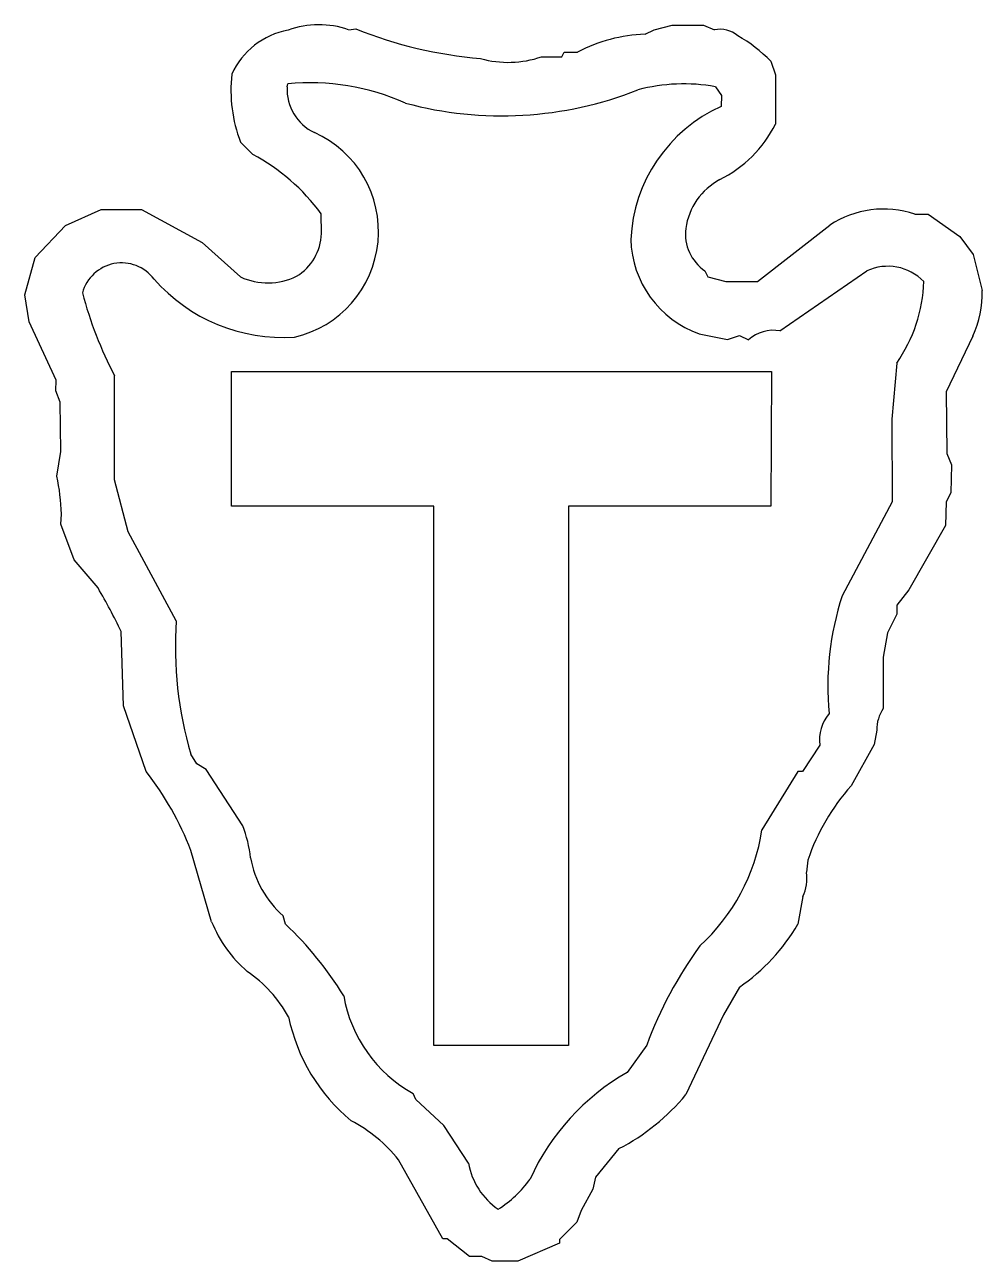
# Model space of a CAD drawing. Extents: x 0.198 to 0.908, y 0.185 to 1.102.
import ezdxf

# ---------------------------------------------------------------- set-up
doc = ezdxf.new("R2010")
doc.units = 0
doc.layers.add('Layer 3', color=7, linetype='CONTINUOUS')

msp = doc.modelspace()

# ---------------------------------------------------------------- linework, layer by layer
at = {"layer": 'Layer 3', "color": 8}
for p, q in [((0.665, 1.09833), (0.67833, 1.10167)), ((0.67833, 1.10167), (0.70167, 1.10167)), ((0.70167, 1.10167), (0.70975, 1.09831)), ((0.43855, 1.09836), (0.44385, 1.099)), ((0.65833, 1.095), (0.665, 1.09833)), ((0.58149, 1.07833), (0.59667, 1.07833)), ((0.59667, 1.07833), (0.59833, 1.08167)), ((0.59833, 1.08167), (0.60833, 1.08167)), ((0.75167, 1.075), (0.755, 1.065)), ((0.755, 1.065), (0.755, 1.02833)), ((0.39292, 1.05593), (0.39338, 1.05833)), ((0.71052, 1.05614), (0.715, 1.04964)), ((0.715, 1.04964), (0.71466, 1.04148)), ((0.3674, 1.00593), (0.35833, 1.015)), ((0.22862, 0.95327), (0.255, 0.965)), ((0.255, 0.965), (0.285, 0.965)), ((0.285, 0.965), (0.32993, 0.94057)), ((0.4183, 0.94715), (0.41819, 0.96188)), ((0.85833, 0.96167), (0.86833, 0.96167)), ((0.86833, 0.96167), (0.89167, 0.945)), ((0.20603, 0.92954), (0.22862, 0.95327)), ((0.74167, 0.91167), (0.7953, 0.95347)), ((0.89167, 0.945), (0.90167, 0.93167)), ((0.32993, 0.94057), (0.35833, 0.915)), ((0.19833, 0.90167), (0.20603, 0.92954)), ((0.90167, 0.93167), (0.90833, 0.905)), ((0.70277, 0.91945), (0.705, 0.915)), ((0.75834, 0.875), (0.82276, 0.91944)), ((0.705, 0.915), (0.71833, 0.91167)), ((0.71833, 0.91167), (0.74167, 0.91167)), ((0.20167, 0.88167), (0.19833, 0.90167)), ((0.22157, 0.83853), (0.20167, 0.88167)), ((0.69847, 0.87283), (0.71939, 0.86869)), ((0.71939, 0.86869), (0.72833, 0.87167)), ((0.72833, 0.87167), (0.735, 0.86833)), ((0.90144, 0.8712), (0.88167, 0.82991)), ((0.84491, 0.85118), (0.84138, 0.8096)), ((0.22144, 0.83058), (0.22157, 0.83853)), ((0.2648, 0.76451), (0.265, 0.84167)), ((0.22472, 0.82209), (0.22144, 0.83058)), ((0.88167, 0.82991), (0.88219, 0.78418)), ((0.225, 0.78549), (0.22472, 0.82209)), ((0.84138, 0.8096), (0.84167, 0.74833)), ((0.22223, 0.76737), (0.225, 0.78549)), ((0.88219, 0.78418), (0.88554, 0.77572)), ((0.88554, 0.77572), (0.885, 0.755)), ((0.27514, 0.72607), (0.2648, 0.76451)), ((0.885, 0.755), (0.88167, 0.74833)), ((0.84167, 0.74833), (0.80446, 0.67856)), ((0.88167, 0.74833), (0.88118, 0.7308)), ((0.225, 0.73167), (0.22559, 0.73917)), ((0.23489, 0.70528), (0.225, 0.73167)), ((0.31074, 0.66002), (0.27514, 0.72607)), ((0.88118, 0.7308), (0.85403, 0.68295)), ((0.25271, 0.68434), (0.23489, 0.70528)), ((0.85403, 0.68295), (0.845, 0.67167)), ((0.845, 0.67167), (0.845, 0.665)), ((0.845, 0.665), (0.83821, 0.65102)), ((0.27163, 0.59704), (0.26988, 0.65196)), ((0.83821, 0.65102), (0.835, 0.63297)), ((0.835, 0.63297), (0.835, 0.595)), ((0.28833, 0.54833), (0.27163, 0.59704)), ((0.83009, 0.57886), (0.82833, 0.56833)), ((0.32588, 0.55405), (0.32148, 0.56107)), ((0.78791, 0.56771), (0.775, 0.54833)), ((0.82833, 0.56833), (0.81109, 0.53769)), ((0.33292, 0.54967), (0.32588, 0.55405)), ((0.36012, 0.50805), (0.33292, 0.54967)), ((0.77167, 0.54833), (0.745, 0.505)), ((0.775, 0.54833), (0.77167, 0.54833)), ((0.3369, 0.4368), (0.32162, 0.48966)), ((0.77908, 0.48255), (0.77793, 0.47346)), ((0.77523, 0.45559), (0.77167, 0.435)), ((0.39167, 0.435), (0.38993, 0.44128)), ((0.72833, 0.38833), (0.71661, 0.36782)), ((0.71661, 0.36782), (0.68866, 0.30865)), ((0.65956, 0.34538), (0.64496, 0.32498)), ((0.48833, 0.305), (0.48635, 0.30941)), ((0.50907, 0.28567), (0.48833, 0.305)), ((0.52734, 0.25778), (0.50907, 0.28567)), ((0.63899, 0.26855), (0.62157, 0.24744)), ((0.50833, 0.20167), (0.4755, 0.26029)), ((0.61964, 0.23849), (0.61092, 0.22256)), ((0.62157, 0.24744), (0.61964, 0.23849)), ((0.61092, 0.22256), (0.60773, 0.21405)), ((0.60773, 0.21405), (0.595, 0.20116)), ((0.51167, 0.20167), (0.50833, 0.20167)), ((0.5282, 0.18844), (0.51167, 0.20167)), ((0.595, 0.19833), (0.56395, 0.185)), ((0.595, 0.20116), (0.595, 0.19833)), ((0.53725, 0.1885), (0.5282, 0.18844)), ((0.545, 0.185), (0.53725, 0.1885)), ((0.56395, 0.185), (0.545, 0.185))]:
    msp.add_line(p, q, dxfattribs=at)
for centre, radius, start, end in [((0.41643, 1.03465), 0.06744, 70.86046, 109.80458), ((0.40438, 1.04133), 0.05779, 100.76856, 155.34013), ((0.56279, 1.39434), 0.31839, 248.06419, 265.24883), ((0.66156, 0.98247), 0.11257, 91.64381, 118.21902), ((0.7139, 1.07839), 0.02035, 49.67482, 101.76174), ((0.67206, 0.99686), 0.11155, 44.4666, 60.45479), ((0.5569, 1.14904), 0.07486, 254.11462, 289.17411), ((0.45905, 1.05355), 0.10784, 173.67353, 200.94725), ((0.4284, 1.0542), 0.03553, 177.20892, 244.55525), ((0.40967, 0.88456), 0.17454, 65.97434, 95.35744), ((0.6871, 0.92539), 0.13284, 79.84241, 104.85872), ((0.5521, 1.30856), 0.27404, 254.90552, 291.61215), ((0.76182, 0.93748), 0.11419, 114.39162, 177.29442), ((0.67263, 1.06964), 0.09215, 296.53832, 333.36527), ((0.38031, 0.94875), 0.08038, 282.97683, 425.89276), ((0.29527, 0.87147), 0.15259, 36.33557, 61.78755), ((0.7367, 0.94421), 0.04871, 118.03359, 171.95702), ((0.8353, 0.89228), 0.07311, 71.63657, 123.17821), ((0.38012, 0.94822), 0.0382, 301.28271, 358.39691), ((0.72192, 0.94716), 0.03368, 173.41065, 235.36334), ((0.72405, 0.94474), 0.07632, 181.40329, 250.41776), ((0.27019, 0.89524), 0.03021, 37.133, 164.58398), ((0.83844, 0.88603), 0.03691, 43.99479, 115.14195), ((0.38974, 0.99695), 0.12682, 221.16513, 273.89522), ((0.37853, 0.95964), 0.049, 245.65555, 295.92572), ((0.75321, 0.91522), 0.11185, 325.07052, 358.17716), ((0.52818, 0.97938), 0.29704, 194.84755, 207.622), ((0.83549, 0.90225), 0.0729, 334.78911, 362.16266), ((0.75335, 0.84831), 0.02716, 79.40749, 132.49381), ((0.04831, 0.73234), 0.1774, 2.20791, 11.38906), ((-0.12087, 0.4655), 0.43295, 25.50936, 30.36147), ((1.0139, 0.61102), 0.22006, 162.12712, 185.1818), ((0.58833, 0.64009), 0.2783, 175.89358, 196.4954), ((0.81727, 0.57187), 0.02965, 139.45738, 188.07884), ((0.85877, 0.57895), 0.02868, 145.96795, 180.17341), ((0.1046, 0.40532), 0.23283, 21.23691, 37.89497), ((0.93093, 0.43124), 0.16029, 138.3873, 161.33136), ((0.25825, 0.47105), 0.10838, 6.9594, 19.96374), ((0.60057, 0.52692), 0.14608, 312.30661, 351.36943), ((0.43897, 0.49705), 0.07426, 189.976, 228.67759), ((0.75126, 0.46836), 0.02716, 331.9528, 370.81067), ((0.42627, 0.47292), 0.09639, 202.00599, 229.25844), ((0.2161, 0.24808), 0.25644, 31.46255, 46.79386), ((0.64686, 0.50744), 0.1443, 304.37338, 329.86881), ((0.95143, 0.23645), 0.31154, 144.1541, 159.53269), ((0.30775, 0.31845), 0.09862, 29.03651, 55.67748), ((0.53664, 0.39968), 0.10334, 189.89385, 240.87546), ((0.52644, 0.39359), 0.13525, 191.63637, 230.4852), ((0.73113, 0.17429), 0.17358, 119.7623, 155.61425), ((0.56543, 0.41045), 0.15984, 297.4001, 320.43745), ((0.38958, 0.19188), 0.10982, 38.52968, 62.44715), ((0.5799, 0.26738), 0.05343, 190.35476, 235.16406), ((0.50505, 0.29394), 0.0832, 302.19278, 324.78809)]:
    msp.add_arc(centre, radius, start, end, dxfattribs=at)
at = {"layer": 'Layer 4', "color": 35}
for p, q in [((0.35167, 0.745), (0.35167, 0.845)), ((0.35167, 0.845), (0.74167, 0.845)), ((0.74167, 0.845), (0.75219, 0.84498)), ((0.75219, 0.84498), (0.75167, 0.745)), ((0.50167, 0.745), (0.35167, 0.745)), ((0.50167, 0.345), (0.50167, 0.745)), ((0.75167, 0.745), (0.60167, 0.745)), ((0.60167, 0.745), (0.60167, 0.345)), ((0.60167, 0.345), (0.50167, 0.345))]:
    msp.add_line(p, q, dxfattribs=at)

doc.saveas('drawing.dxf')
